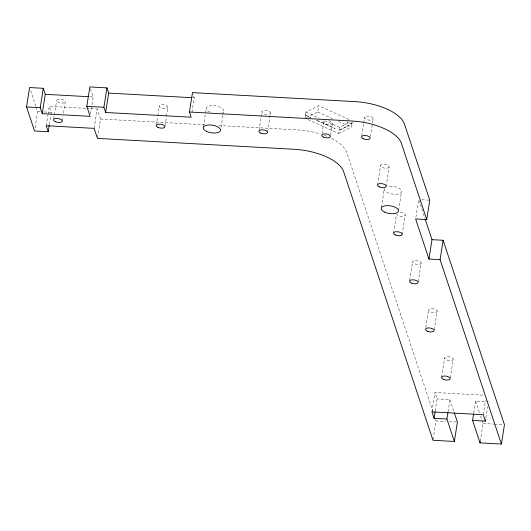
<?xml version="1.0" encoding="UTF-8"?>
<svg xmlns="http://www.w3.org/2000/svg" width="531" height="531" viewBox="0 0 531 531"><rect width="100%" height="100%" fill="white"/><g stroke="black" fill="none" stroke-linecap="round" stroke-linejoin="round"><path stroke-width="0.4" stroke-dasharray="2.65 1.99" d="M35.053 127.745L37.582 111.59L36.035 106.937M46.237 125.721L47.876 115.22M48.002 114.411L49.264 106.333L86.434 108.39M49.376 124.466L50.764 115.579M50.89 114.769L51.268 112.346L49.264 106.333M53.744 118.911L54.248 115.678M54.374 114.869L56.651 100.332M62.227 121.214L62.983 116.369M63.488 113.136L65.253 101.826A4.367 1.925 8.9 0 0 59.2 99.085A4.367 1.925 8.9 0 0 58.397 102.33A4.367 1.925 8.9 0 0 65.253 101.826M90.516 113.919L93.164 96.961L90.091 87.708M94.14 128.369L97.166 108.988L87.257 108.437M97.598 137.582L100.498 119.01L97.166 108.988M156.267 125.396L157.654 116.515M157.78 115.705L159.293 106.014M164.995 126.086L166.389 117.198M166.515 116.395L167.902 107.508A4.367 1.925 8.9 0 0 161.849 104.766A4.367 1.925 8.9 0 0 161.046 108.012A4.367 1.925 8.9 0 0 167.902 107.508M191.943 112.373L194.213 97.83L192.726 93.363M203.413 126.683L206.313 108.105M221.002 127.254L222.894 115.134M223.02 114.331L223.531 111.098M259.035 130.274L261.942 111.696M267.644 131.768L270.544 113.189A4.367 1.925 8.9 0 0 264.491 110.448A4.367 1.925 8.9 0 0 263.688 113.694A4.367 1.925 8.9 0 0 270.544 113.189M304.993 118.221L305.962 112.021L318.726 105.769L350.234 120.039M310.628 117.597L305.411 115.267L305.962 112.021M306.414 117.524L317.757 111.975L318.726 105.769M322.032 133.586L323.85 121.957M330.64 135.08L332.459 123.451M307.973 119.575L338.552 133.434L339.661 127.274L349.677 122.256M352.04 122.502L351.801 124.055L352.153 121.752M338.552 133.434L351.316 127.188L352.166 121.758M361.684 135.956L363.576 123.842M363.702 123.033L364.585 117.378M370.419 136.64L373.193 118.871A4.367 1.925 8.9 0 0 367.14 116.13A4.367 1.925 8.9 0 0 366.337 119.375A4.367 1.925 8.9 0 0 373.193 118.871M377.561 184.868L380.588 165.48M381.384 207.362L384.285 188.784A8.742 3.85 8.9 0 0 394.228 194.293A8.742 3.85 8.9 0 0 400.812 189.7A8.742 3.85 8.9 0 0 387.457 186.573M386.163 186.361L389.196 166.98A4.367 1.925 8.9 0 0 383.143 164.232A4.367 1.925 8.9 0 0 382.34 167.477A4.367 1.925 8.9 0 0 389.196 166.98M393.557 232.97L396.465 214.391M398.595 210.356L401.502 191.777M402.166 234.463L405.199 215.082M415.879 217.345L418.654 199.576L424.933 218.44M409.686 280.268L412.594 261.69M418.295 281.762L421.196 263.184A4.367 1.925 8.9 0 0 415.142 260.442A4.367 1.925 8.9 0 0 414.339 263.688A4.367 1.925 8.9 0 0 421.196 263.184M425.816 327.561L428.59 309.792M434.298 329.864L437.199 311.285A4.367 1.925 8.9 0 0 431.145 308.544A4.367 1.925 8.9 0 0 430.342 311.79A4.367 1.925 8.9 0 0 437.199 311.285M431.942 411.883L434.975 392.502L483.814 395.203M435.214 411.027L437.106 398.914L434.975 392.502M441.566 377.282L444.593 357.894M433.117 439.462L436.017 420.891L435.5 419.317M450.301 377.966L453.202 359.394A4.367 1.925 8.9 0 0 447.148 356.646A4.367 1.925 8.9 0 0 446.345 359.892A4.367 1.925 8.9 0 0 453.202 359.394M448.045 411.737L449.936 399.624L437.106 398.914M473.705 413.158L475.597 401.044L488.427 401.755M483.263 414.724L485.54 400.188M480.289 441.261L483.064 423.492L479.978 414.207M485.905 417.91L487.67 406.6M306.082 112.074L319.31 118.167M339.176 130.374L349.192 125.362L339.057 130.321M192.567 97.744L194.213 97.83M89.865 96.781L93.164 96.961M37.582 111.59L40.801 111.769M44.02 111.948L51.268 112.346M100.498 119.01L204.654 124.772M218.712 125.555L297.241 129.896A43.708 19.249 8.9 0 1 319.516 133.766M421.833 199.756L428.982 200.147M436.017 420.891L445.887 421.435M449.18 421.614L457.403 422.072M483.064 423.492L493.757 424.083M494.58 424.13L502.804 424.588M339.661 127.274L325.271 120.829M316.589 120.265L335.214 128.602L316.702 120.205M317.757 111.975L332.671 118.732M338.639 121.44L351.316 127.188M305.597 115.174L310.781 117.524M475.597 401.044L479.719 413.43M449.936 399.624L454.058 412.01M433.143 412.248L346.677 152.311A43.708 19.249 8.9 0 0 330.926 138.14M30.612 90.642L35.776 106.16M324.268 135.339A43.708 19.249 8.9 0 1 328.012 136.819M400.228 212.327A4.367 1.925 8.9 0 1 405.093 214.391A4.367 1.925 8.9 0 1 402.292 216.349A4.367 1.925 8.9 0 1 396.936 214.624M209.818 112.101A8.742 3.85 8.9 0 1 207.926 106.432A8.742 3.85 8.9 0 1 220.026 107.103A8.742 3.85 8.9 0 1 221.912 112.771M328.616 120.829A4.367 1.925 8.9 0 1 332.194 123.909A4.367 1.925 8.9 0 1 325.603 123.955A4.367 1.925 8.9 0 1 325.437 120.849M351.801 124.055L347.022 121.918L351.768 124.068"/><path stroke-width="0.8" d="M49.244 125.27L48.235 131.734L34.548 130.978L26.55 106.923L29.577 87.542L43.263 88.299L45.268 94.312L42.234 113.694L90.137 116.349L86.805 106.326L89.832 86.938L106.943 87.887L108.676 93.098L105.642 112.479L191.18 117.218L189.448 112.008L192.481 92.62L355 101.62A43.708 19.249 8.9 0 1 404.436 124.028L429.771 200.194L426.745 219.575L415.627 218.958L428.962 259.048L440.08 259.666L501.423 444.062L480.037 442.874L472.57 420.426L473.579 413.968M42.234 113.694L40.237 107.68L43.263 88.299M105.642 112.479L103.91 107.269L106.943 87.887M428.962 259.048L431.988 239.66L425.192 219.23M440.08 259.666L443.106 240.277L431.988 239.66M48.235 131.734L46.237 125.721L94.14 128.369L97.472 138.392L294.207 149.284A43.708 19.249 8.9 0 1 343.643 171.692L432.991 440.272L454.377 441.453L446.91 419.005L434.079 418.295L435.088 411.837M446.91 419.005L447.918 412.547M454.377 441.453L457.403 422.072L454.317 412.786M480.037 442.874L480.289 441.261M472.57 420.426L485.4 421.136L485.653 419.523M501.423 444.062L504.45 424.674L443.106 240.277M108.676 93.098L191.744 97.697M45.268 94.312L88.212 96.688M86.805 106.326L103.91 107.269M189.448 112.008L351.973 121.002A43.708 19.249 8.9 0 1 401.409 143.41L426.745 219.575M26.55 106.923L40.237 107.68M485.4 421.136L483.263 414.724L431.942 411.883L434.079 418.295M206.785 131.489A8.742 3.85 8.9 0 0 220.498 130.48A8.742 3.85 8.9 0 0 208.391 124.991A8.742 3.85 8.9 0 0 206.785 131.489M384.756 212.168A8.742 3.85 8.9 0 0 398.469 211.159A8.742 3.85 8.9 0 0 386.362 205.67A8.742 3.85 8.9 0 0 384.756 212.168M323.538 137.131A4.367 1.925 8.9 0 0 330.395 136.633A4.367 1.925 8.9 0 0 324.341 133.885A4.367 1.925 8.9 0 0 323.538 137.131M395.31 234.967A4.367 1.925 8.9 0 0 402.166 234.463A4.367 1.925 8.9 0 0 396.113 231.722A4.367 1.925 8.9 0 0 395.31 234.967M260.661 133.075A4.367 1.925 8.9 0 0 267.518 132.577A4.367 1.925 8.9 0 0 261.464 129.829A4.367 1.925 8.9 0 0 260.661 133.075M158.012 127.394A4.367 1.925 8.9 0 0 164.869 126.896A4.367 1.925 8.9 0 0 158.815 124.148A4.367 1.925 8.9 0 0 158.012 127.394M411.313 283.069A4.367 1.925 8.9 0 0 418.169 282.565A4.367 1.925 8.9 0 0 412.116 279.824A4.367 1.925 8.9 0 0 411.313 283.069M443.319 379.28A4.367 1.925 8.9 0 0 450.175 378.776A4.367 1.925 8.9 0 0 444.122 376.034A4.367 1.925 8.9 0 0 443.319 379.28M379.307 186.866A4.367 1.925 8.9 0 0 386.163 186.361A4.367 1.925 8.9 0 0 380.11 183.613A4.367 1.925 8.9 0 0 379.307 186.866M363.304 138.757A4.367 1.925 8.9 0 0 370.16 138.259A4.367 1.925 8.9 0 0 364.107 135.511A4.367 1.925 8.9 0 0 363.304 138.757M55.37 121.712A4.367 1.925 8.9 0 0 62.227 121.214A4.367 1.925 8.9 0 0 56.173 118.466A4.367 1.925 8.9 0 0 55.37 121.712M427.316 331.171A4.367 1.925 8.9 0 0 434.172 330.674A4.367 1.925 8.9 0 0 428.119 327.926A4.367 1.925 8.9 0 0 427.316 331.171"/></g></svg>
